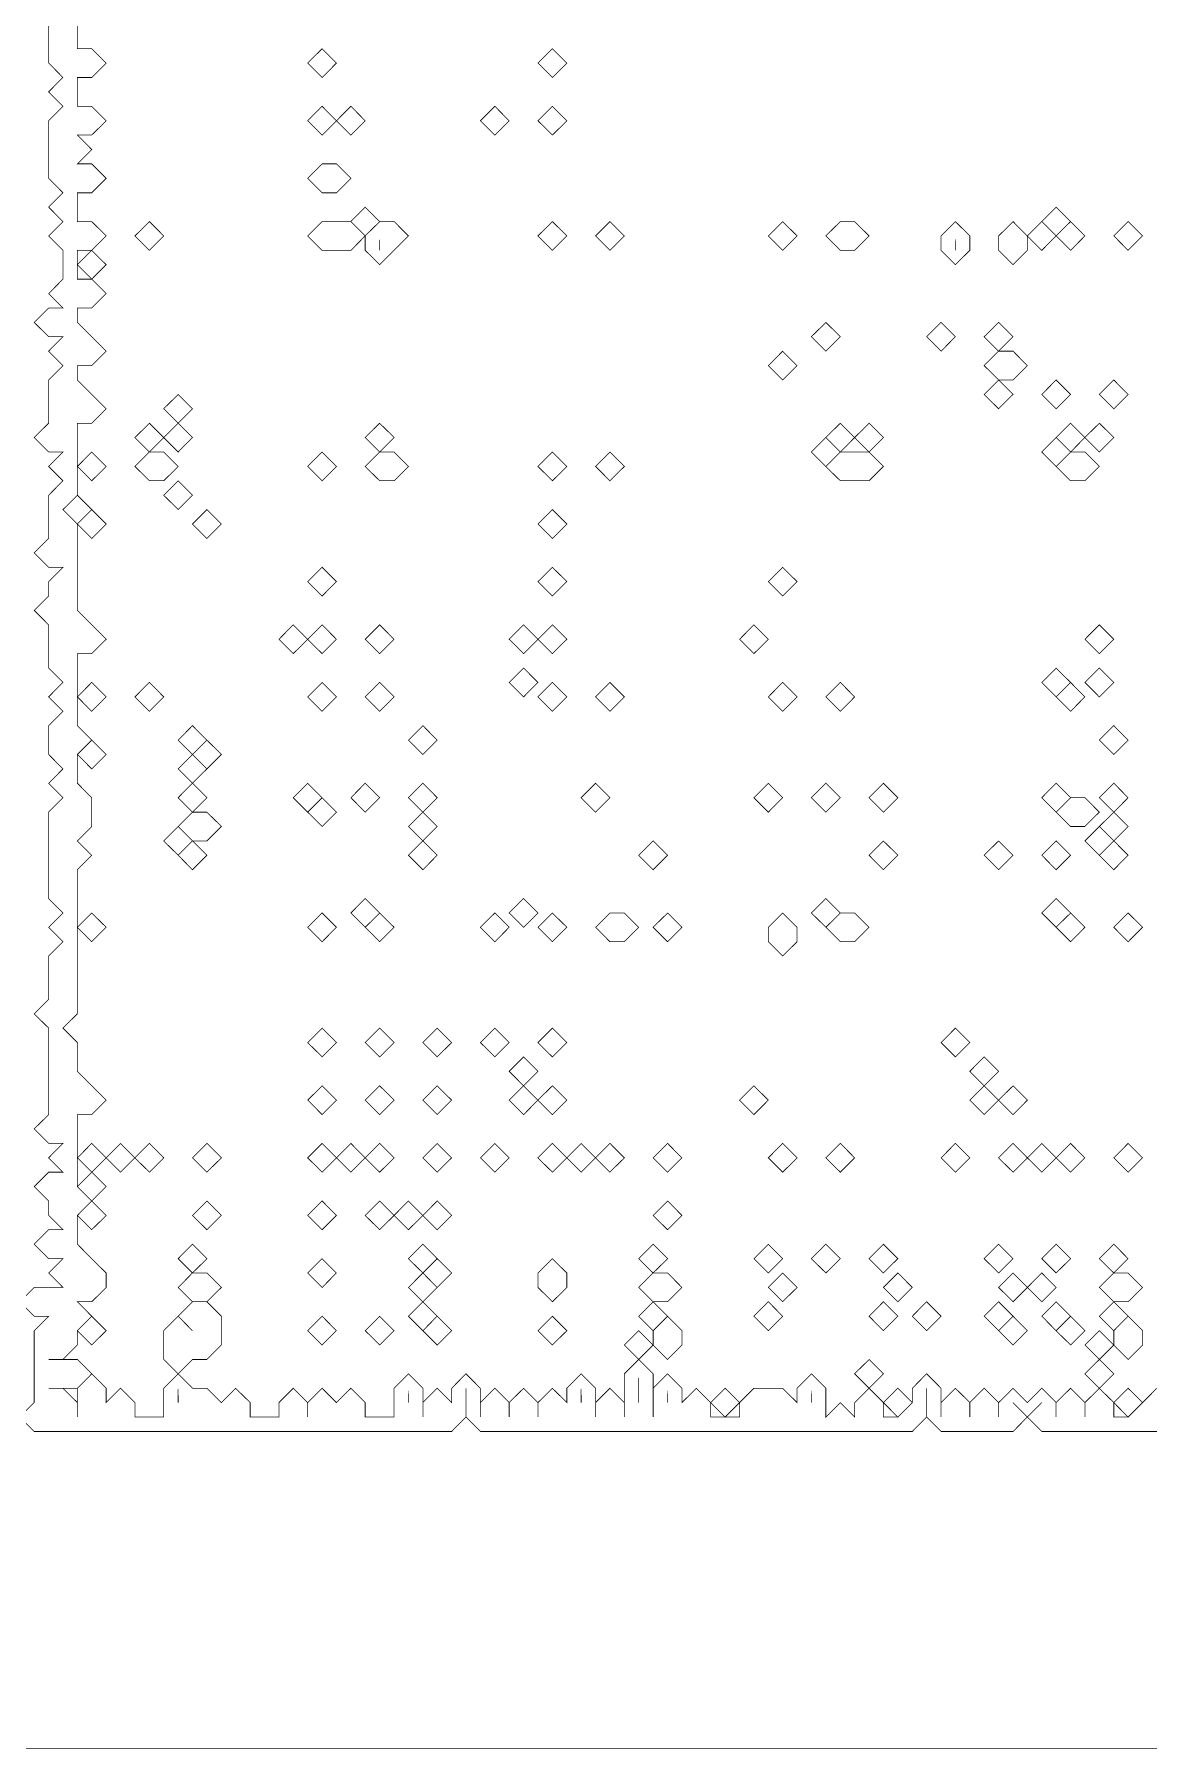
# Model space of a CAD drawing. Header units: metres. Extents: x 0 to 4936, y -4936 to 0.
# Drawn here: x 2473 to 3221, y -4936 to -3786 of the extents above; entities that cross this region are included whole.
import ezdxf

# ---------------------------------------------------------------- set-up
doc = ezdxf.new("R2010")
doc.units = ezdxf.units.M
for name, color, linetype in [('conductor', 1, 'Continuous'), ('dielectric', 8, 'Continuous'), ('substrate', 5, 'Continuous')]:
    doc.layers.add(name, color=color, linetype=linetype)

msp = doc.modelspace()

# ---------------------------------------------------------------- linework, layer by layer
at = {"layer": 'conductor', "const_width": 0.5}
msp.add_lwpolyline([(2501.5, -3776.4), (2501.5, -3786), (2501.5, -3795.7), (2511.1, -3795.7), (2520.8, -3805.3), (2511.1, -3815), (2501.5, -3815), (2501.5, -3824.6), (2501.5, -3834.3), (2511.1, -3834.3), (2520.8, -3844), (2511.1, -3853.6), (2501.5, -3853.6), (2511.1, -3863.3), (2501.5, -3872.9), (2511.1, -3872.9), (2520.8, -3882.6), (2511.1, -3892.3), (2501.5, -3892.3), (2501.5, -3901.9), (2501.5, -3911.6), (2511.1, -3911.6), (2520.8, -3921.2), (2511.1, -3930.9), (2501.5, -3930.9), (2501.5, -3940.5), (2501.5, -3950.2), (2511.1, -3950.2), (2520.8, -3959.9), (2511.1, -3969.5), (2501.5, -3969.5), (2501.5, -3979.2), (2511.1, -3988.8), (2520.8, -3998.5), (2511.1, -4008.2), (2501.5, -4008.2), (2501.5, -4017.8), (2511.1, -4027.5), (2520.8, -4037.1), (2511.1, -4046.8), (2501.5, -4046.8), (2501.5, -4056.4), (2501.5, -4066.1), (2501.5, -4075.8), (2501.5, -4085.4), (2501.5, -4095.1), (2491.8, -4104.7), (2501.5, -4114.4), (2501.5, -4124.1), (2501.5, -4133.7), (2501.5, -4143.4), (2501.5, -4153), (2501.5, -4162.7), (2501.5, -4172.3), (2511.1, -4182), (2520.8, -4191.7), (2511.1, -4201.3), (2501.5, -4201.3), (2501.5, -4211), (2501.5, -4220.6), (2501.5, -4230.3), (2501.5, -4240), (2501.5, -4249.6), (2511.1, -4259.3), (2501.5, -4268.9), (2501.5, -4278.6), (2501.5, -4288.2), (2511.1, -4297.9), (2511.1, -4307.6), (2511.1, -4317.2), (2501.5, -4326.9), (2511.1, -4336.5), (2501.5, -4346.2), (2501.5, -4355.8), (2501.5, -4365.5), (2501.5, -4375.2), (2501.5, -4384.8), (2501.5, -4394.5), (2501.5, -4404.1), (2501.5, -4413.8), (2501.5, -4423.5), (2501.5, -4433.1), (2501.5, -4442.8), (2491.8, -4452.4), (2501.5, -4462.1), (2501.5, -4471.7), (2501.5, -4481.4), (2511.1, -4491.1), (2520.8, -4500.7), (2511.1, -4510.4), (2501.5, -4510.4), (2501.5, -4520), (2501.5, -4529.7), (2501.5, -4539.4), (2501.5, -4549), (2501.5, -4558.7), (2511.1, -4568.3), (2501.5, -4578), (2501.5, -4587.6), (2501.5, -4597.3), (2511.1, -4607), (2520.8, -4616.6), (2520.8, -4626.3), (2511.1, -4635.9), (2501.5, -4635.9), (2511.1, -4645.6), (2501.5, -4655.3), (2501.5, -4664.9), (2491.8, -4674.6), (2482.2, -4674.6), (2491.8, -4674.6), (2501.5, -4674.6), (2511.1, -4684.2), (2501.5, -4693.9), (2491.8, -4693.9), (2482.2, -4693.9), (2491.8, -4693.9), (2501.5, -4703.5), (2501.5, -4713.2), (2501.5, -4703.5), (2501.5, -4693.9), (2511.1, -4684.2), (2520.8, -4693.9), (2520.8, -4703.5), (2530.4, -4693.9), (2540.1, -4703.5), (2540.1, -4713.2), (2549.8, -4713.2), (2559.4, -4713.2), (2559.4, -4703.5), (2559.4, -4693.9), (2569.1, -4684.2), (2578.7, -4693.9), (2588.4, -4693.9), (2598.1, -4703.5), (2607.7, -4693.9), (2617.4, -4703.5), (2617.4, -4713.2), (2627, -4713.2), (2636.7, -4713.2), (2636.7, -4703.5), (2646.3, -4693.9), (2656, -4703.5), (2656, -4713.2), (2656, -4703.5), (2665.7, -4693.9), (2675.3, -4703.5), (2685, -4693.9), (2694.6, -4703.5), (2694.6, -4713.2), (2704.3, -4713.2), (2714, -4713.2), (2714, -4703.5), (2714, -4693.9), (2723.6, -4684.2), (2733.3, -4693.9), (2733.3, -4703.5), (2733.3, -4713.2), (2733.3, -4703.5), (2742.9, -4693.9), (2752.6, -4703.5), (2752.6, -4693.9), (2762.2, -4684.2), (2771.9, -4693.9), (2771.9, -4703.5), (2771.9, -4713.2), (2771.9, -4703.5), (2781.6, -4693.9), (2791.2, -4703.5), (2791.2, -4713.2), (2791.2, -4703.5), (2800.9, -4693.9), (2810.5, -4703.5), (2810.5, -4713.2), (2810.5, -4703.5), (2820.2, -4693.9), (2829.9, -4703.5), (2829.9, -4693.9), (2839.5, -4684.2), (2849.2, -4693.9), (2849.2, -4703.5), (2849.2, -4713.2), (2849.2, -4703.5), (2858.8, -4693.9), (2868.5, -4703.5), (2868.5, -4713.2), (2868.5, -4703.5), (2868.5, -4693.9), (2868.5, -4684.2), (2878.1, -4674.6), (2887.8, -4684.2), (2887.8, -4693.9), (2887.8, -4703.5), (2887.8, -4713.2), (2887.8, -4703.5), (2887.8, -4693.9), (2897.5, -4684.2), (2907.1, -4693.9), (2907.1, -4703.5), (2916.8, -4693.9), (2926.4, -4703.5), (2926.4, -4713.2), (2936.1, -4713.2), (2945.8, -4713.2), (2945.8, -4703.5), (2955.4, -4693.9), (2965.1, -4693.9), (2974.7, -4693.9), (2984.4, -4703.5), (2984.4, -4693.9), (2994, -4684.2), (3003.7, -4693.9), (3003.7, -4703.5), (3003.7, -4713.2), (3013.4, -4703.5), (3023, -4713.2), (3023, -4703.5), (3032.7, -4693.9), (3042.3, -4703.5), (3042.3, -4713.2), (3052, -4713.2), (3061.7, -4703.5), (3061.7, -4693.9), (3071.3, -4684.2), (3081, -4693.9), (3081, -4703.5), (3081, -4713.2), (3081, -4703.5), (3090.6, -4693.9), (3100.3, -4703.5), (3100.3, -4713.2), (3100.3, -4703.5), (3109.9, -4693.9), (3119.6, -4703.5), (3119.6, -4713.2), (3119.6, -4703.5), (3129.3, -4693.9), (3138.9, -4703.5), (3148.6, -4693.9), (3158.2, -4703.5), (3158.2, -4713.2), (3158.2, -4703.5), (3167.9, -4693.9), (3177.5, -4703.5), (3177.5, -4713.2), (3177.5, -4703.5), (3187.2, -4693.9), (3196.9, -4703.5), (3196.9, -4713.2), (3206.5, -4713.2), (3216.2, -4703.5), (3225.8, -4693.9)], dxfattribs=at)
for points in [[(2656, -3805.3), (2665.7, -3795.7), (2675.3, -3805.3), (2665.7, -3815)], [(2810.5, -3805.3), (2820.2, -3795.7), (2829.9, -3805.3), (2820.2, -3815)], [(2656, -3844), (2665.7, -3834.3), (2675.3, -3844), (2665.7, -3853.6)], [(2675.3, -3844), (2685, -3834.3), (2694.6, -3844), (2685, -3853.6)], [(2771.9, -3844), (2781.6, -3834.3), (2791.2, -3844), (2781.6, -3853.6)], [(2810.5, -3844), (2820.2, -3834.3), (2829.9, -3844), (2820.2, -3853.6)], [(2656, -3882.6), (2665.7, -3872.9), (2675.3, -3872.9), (2685, -3882.6), (2675.3, -3892.3), (2665.7, -3892.3)], [(2685, -3911.6), (2694.6, -3901.9), (2704.3, -3911.6), (2694.6, -3921.2)], [(3148.6, -3911.6), (3158.2, -3901.9), (3167.9, -3911.6), (3158.2, -3921.2)], [(2540.1, -3921.2), (2549.8, -3911.6), (2559.4, -3921.2), (2549.8, -3930.9)], [(2656, -3921.2), (2665.7, -3911.6), (2675.3, -3911.6), (2685, -3911.6), (2694.6, -3921.2), (2685, -3930.9), (2675.3, -3930.9), (2665.7, -3930.9)], [(2694.6, -3921.2), (2704.3, -3911.6), (2714, -3911.6), (2723.6, -3921.2), (2714, -3930.9), (2704.3, -3940.5), (2694.6, -3930.9)], [(2810.5, -3921.2), (2820.2, -3911.6), (2829.9, -3921.2), (2820.2, -3930.9)], [(2849.2, -3921.2), (2858.8, -3911.6), (2868.5, -3921.2), (2858.8, -3930.9)], [(2965.1, -3921.2), (2974.7, -3911.6), (2984.4, -3921.2), (2974.7, -3930.9)], [(3003.7, -3921.2), (3013.4, -3911.6), (3023, -3911.6), (3032.7, -3921.2), (3023, -3930.9), (3013.4, -3930.9)], [(3081, -3921.2), (3090.6, -3911.6), (3100.3, -3921.2), (3100.3, -3930.9), (3090.6, -3940.5), (3081, -3930.9)], [(3119.6, -3921.2), (3129.3, -3911.6), (3138.9, -3921.2), (3138.9, -3930.9), (3129.3, -3940.5), (3119.6, -3930.9)], [(3138.9, -3921.2), (3148.6, -3911.6), (3158.2, -3921.2), (3148.6, -3930.9)], [(3158.2, -3921.2), (3167.9, -3911.6), (3177.5, -3921.2), (3167.9, -3930.9)], [(3196.9, -3921.2), (3206.5, -3911.6), (3216.2, -3921.2), (3206.5, -3930.9)], [(2501.5, -3940.5), (2511.1, -3930.9), (2520.8, -3940.5), (2511.1, -3950.2)], [(2994, -3988.8), (3003.7, -3979.2), (3013.4, -3988.8), (3003.7, -3998.5)], [(3071.3, -3988.8), (3081, -3979.2), (3090.6, -3988.8), (3081, -3998.5)], [(3109.9, -3988.8), (3119.6, -3979.2), (3129.3, -3988.8), (3119.6, -3998.5)], [(2965.1, -4008.2), (2974.7, -3998.5), (2984.4, -4008.2), (2974.7, -4017.8)], [(3109.9, -4008.2), (3119.6, -3998.5), (3129.3, -3998.5), (3138.9, -4008.2), (3129.3, -4017.8), (3119.6, -4017.8)], [(3109.9, -4027.5), (3119.6, -4017.8), (3129.3, -4027.5), (3119.6, -4037.1)], [(3148.6, -4027.5), (3158.2, -4017.8), (3167.9, -4027.5), (3158.2, -4037.1)], [(3187.2, -4027.5), (3196.9, -4017.8), (3206.5, -4027.5), (3196.9, -4037.1)], [(2559.4, -4037.1), (2569.1, -4027.5), (2578.7, -4037.1), (2569.1, -4046.8)], [(2540.1, -4056.4), (2549.8, -4046.8), (2559.4, -4056.4), (2549.8, -4066.1)], [(2559.4, -4056.4), (2569.1, -4046.8), (2578.7, -4056.4), (2569.1, -4066.1)], [(2694.6, -4056.4), (2704.3, -4046.8), (2714, -4056.4), (2704.3, -4066.1)], [(3003.7, -4056.4), (3013.4, -4046.8), (3023, -4056.4), (3013.4, -4066.1)], [(3023, -4056.4), (3032.7, -4046.8), (3042.3, -4056.4), (3032.7, -4066.1)], [(3158.2, -4056.4), (3167.9, -4046.8), (3177.5, -4056.4), (3167.9, -4066.1)], [(3177.5, -4056.4), (3187.2, -4046.8), (3196.9, -4056.4), (3187.2, -4066.1)], [(2994, -4066.1), (3003.7, -4056.4), (3013.4, -4066.1), (3003.7, -4075.8)], [(3148.6, -4066.1), (3158.2, -4056.4), (3167.9, -4066.1), (3158.2, -4075.8)], [(2501.5, -4075.8), (2511.1, -4066.1), (2520.8, -4075.8), (2511.1, -4085.4)], [(2540.1, -4075.8), (2549.8, -4066.1), (2559.4, -4066.1), (2569.1, -4075.8), (2559.4, -4085.4), (2549.8, -4085.4)], [(2656, -4075.8), (2665.7, -4066.1), (2675.3, -4075.8), (2665.7, -4085.4)], [(2694.6, -4075.8), (2704.3, -4066.1), (2714, -4066.1), (2723.6, -4075.8), (2714, -4085.4), (2704.3, -4085.4)], [(2810.5, -4075.8), (2820.2, -4066.1), (2829.9, -4075.8), (2820.2, -4085.4)], [(2849.2, -4075.8), (2858.8, -4066.1), (2868.5, -4075.8), (2858.8, -4085.4)], [(3003.7, -4075.8), (3013.4, -4066.1), (3023, -4066.1), (3032.7, -4066.1), (3042.3, -4075.8), (3032.7, -4085.4), (3023, -4085.4), (3013.4, -4085.4)], [(3158.2, -4075.8), (3167.9, -4066.1), (3177.5, -4066.1), (3187.2, -4075.8), (3177.5, -4085.4), (3167.9, -4085.4)], [(2559.4, -4095.1), (2569.1, -4085.4), (2578.7, -4095.1), (2569.1, -4104.7)], [(2491.8, -4104.7), (2501.5, -4095.1), (2511.1, -4104.7), (2501.5, -4114.4)], [(2501.5, -4114.4), (2511.1, -4104.7), (2520.8, -4114.4), (2511.1, -4124.1)], [(2578.7, -4114.4), (2588.4, -4104.7), (2598.1, -4114.4), (2588.4, -4124.1)], [(2810.5, -4114.4), (2820.2, -4104.7), (2829.9, -4114.4), (2820.2, -4124.1)], [(2656, -4153), (2665.7, -4143.4), (2675.3, -4153), (2665.7, -4162.7)], [(2810.5, -4153), (2820.2, -4143.4), (2829.9, -4153), (2820.2, -4162.7)], [(2965.1, -4153), (2974.7, -4143.4), (2984.4, -4153), (2974.7, -4162.7)], [(2636.7, -4191.7), (2646.3, -4182), (2656, -4191.7), (2646.3, -4201.3)], [(2656, -4191.7), (2665.7, -4182), (2675.3, -4191.7), (2665.7, -4201.3)], [(2694.6, -4191.7), (2704.3, -4182), (2714, -4191.7), (2704.3, -4201.3)], [(2791.2, -4191.7), (2800.9, -4182), (2810.5, -4191.7), (2800.9, -4201.3)], [(2810.5, -4191.7), (2820.2, -4182), (2829.9, -4191.7), (2820.2, -4201.3)], [(2945.8, -4191.7), (2955.4, -4182), (2965.1, -4191.7), (2955.4, -4201.3)], [(3177.5, -4191.7), (3187.2, -4182), (3196.9, -4191.7), (3187.2, -4201.3)], [(2791.2, -4220.6), (2800.9, -4211), (2810.5, -4220.6), (2800.9, -4230.3)], [(3148.6, -4220.6), (3158.2, -4211), (3167.9, -4220.6), (3158.2, -4230.3)], [(3177.5, -4220.6), (3187.2, -4211), (3196.9, -4220.6), (3187.2, -4230.3)], [(2501.5, -4230.3), (2511.1, -4220.6), (2520.8, -4230.3), (2511.1, -4240)], [(2540.1, -4230.3), (2549.8, -4220.6), (2559.4, -4230.3), (2549.8, -4240)], [(2656, -4230.3), (2665.7, -4220.6), (2675.3, -4230.3), (2665.7, -4240)], [(2694.6, -4230.3), (2704.3, -4220.6), (2714, -4230.3), (2704.3, -4240)], [(2810.5, -4230.3), (2820.2, -4220.6), (2829.9, -4230.3), (2820.2, -4240)], [(2849.2, -4230.3), (2858.8, -4220.6), (2868.5, -4230.3), (2858.8, -4240)], [(2965.1, -4230.3), (2974.7, -4220.6), (2984.4, -4230.3), (2974.7, -4240)], [(3003.7, -4230.3), (3013.4, -4220.6), (3023, -4230.3), (3013.4, -4240)], [(3158.2, -4230.3), (3167.9, -4220.6), (3177.5, -4230.3), (3167.9, -4240)], [(2569.1, -4259.3), (2578.7, -4249.6), (2588.4, -4259.3), (2578.7, -4268.9)], [(2723.6, -4259.3), (2733.3, -4249.6), (2742.9, -4259.3), (2733.3, -4268.9)], [(3187.2, -4259.3), (3196.9, -4249.6), (3206.5, -4259.3), (3196.9, -4268.9)], [(2501.5, -4268.9), (2511.1, -4259.3), (2520.8, -4268.9), (2511.1, -4278.6)], [(2578.7, -4268.9), (2588.4, -4259.3), (2598.1, -4268.9), (2588.4, -4278.6)], [(2569.1, -4278.6), (2578.7, -4268.9), (2588.4, -4278.6), (2578.7, -4288.2)], [(2569.1, -4297.9), (2578.7, -4288.2), (2588.4, -4297.9), (2578.7, -4307.6)], [(2646.3, -4297.9), (2656, -4288.2), (2665.7, -4297.9), (2656, -4307.6)], [(2685, -4297.9), (2694.6, -4288.2), (2704.3, -4297.9), (2694.6, -4307.6)], [(2723.6, -4297.9), (2733.3, -4288.2), (2742.9, -4297.9), (2733.3, -4307.6)], [(2839.5, -4297.9), (2849.2, -4288.2), (2858.8, -4297.9), (2849.2, -4307.6)], [(2955.4, -4297.9), (2965.1, -4288.2), (2974.7, -4297.9), (2965.1, -4307.6)], [(2994, -4297.9), (3003.7, -4288.2), (3013.4, -4297.9), (3003.7, -4307.6)], [(3032.7, -4297.9), (3042.3, -4288.2), (3052, -4297.9), (3042.3, -4307.6)], [(3148.6, -4297.9), (3158.2, -4288.2), (3167.9, -4297.9), (3158.2, -4307.6)], [(3187.2, -4297.9), (3196.9, -4288.2), (3206.5, -4297.9), (3196.9, -4307.6)], [(2656, -4307.6), (2665.7, -4297.9), (2675.3, -4307.6), (2665.7, -4317.2)], [(3158.2, -4307.6), (3167.9, -4297.9), (3177.5, -4297.9), (3187.2, -4307.6), (3177.5, -4317.2), (3167.9, -4317.2)], [(2569.1, -4317.2), (2578.7, -4307.6), (2588.4, -4307.6), (2598.1, -4317.2), (2588.4, -4326.9), (2578.7, -4326.9)], [(2723.6, -4317.2), (2733.3, -4307.6), (2742.9, -4317.2), (2733.3, -4326.9)], [(3187.2, -4317.2), (3196.9, -4307.6), (3206.5, -4317.2), (3196.9, -4326.9)], [(2559.4, -4326.9), (2569.1, -4317.2), (2578.7, -4326.9), (2569.1, -4336.5)], [(3177.5, -4326.9), (3187.2, -4317.2), (3196.9, -4326.9), (3187.2, -4336.5)], [(2569.1, -4336.5), (2578.7, -4326.9), (2588.4, -4336.5), (2578.7, -4346.2)], [(2723.6, -4336.5), (2733.3, -4326.9), (2742.9, -4336.5), (2733.3, -4346.2)], [(2878.1, -4336.5), (2887.8, -4326.9), (2897.5, -4336.5), (2887.8, -4346.2)], [(3032.7, -4336.5), (3042.3, -4326.9), (3052, -4336.5), (3042.3, -4346.2)], [(3109.9, -4336.5), (3119.6, -4326.9), (3129.3, -4336.5), (3119.6, -4346.2)], [(3148.6, -4336.5), (3158.2, -4326.9), (3167.9, -4336.5), (3158.2, -4346.2)], [(3187.2, -4336.5), (3196.9, -4326.9), (3206.5, -4336.5), (3196.9, -4346.2)], [(2685, -4375.2), (2694.6, -4365.5), (2704.3, -4375.2), (2694.6, -4384.8)], [(2791.2, -4375.2), (2800.9, -4365.5), (2810.5, -4375.2), (2800.9, -4384.8)], [(2994, -4375.2), (3003.7, -4365.5), (3013.4, -4375.2), (3003.7, -4384.8)], [(3148.6, -4375.2), (3158.2, -4365.5), (3167.9, -4375.2), (3158.2, -4384.8)], [(2501.5, -4384.8), (2511.1, -4375.2), (2520.8, -4384.8), (2511.1, -4394.5)], [(2656, -4384.8), (2665.7, -4375.2), (2675.3, -4384.8), (2665.7, -4394.5)], [(2694.6, -4384.8), (2704.3, -4375.2), (2714, -4384.8), (2704.3, -4394.5)], [(2771.9, -4384.8), (2781.6, -4375.2), (2791.2, -4384.8), (2781.6, -4394.5)], [(2810.5, -4384.8), (2820.2, -4375.2), (2829.9, -4384.8), (2820.2, -4394.5)], [(2849.2, -4384.8), (2858.8, -4375.2), (2868.5, -4375.2), (2878.1, -4384.8), (2868.5, -4394.5), (2858.8, -4394.5)], [(2887.8, -4384.8), (2897.5, -4375.2), (2907.1, -4384.8), (2897.5, -4394.5)], [(2965.1, -4384.8), (2974.7, -4375.2), (2984.4, -4384.8), (2984.4, -4394.5), (2974.7, -4404.1), (2965.1, -4394.5)], [(3003.7, -4384.8), (3013.4, -4375.2), (3023, -4375.2), (3032.7, -4384.8), (3023, -4394.5), (3013.4, -4394.5)], [(3158.2, -4384.8), (3167.9, -4375.2), (3177.5, -4384.8), (3167.9, -4394.5)], [(3196.9, -4384.8), (3206.5, -4375.2), (3216.2, -4384.8), (3206.5, -4394.5)], [(2656, -4462.1), (2665.7, -4452.4), (2675.3, -4462.1), (2665.7, -4471.7)], [(2694.6, -4462.1), (2704.3, -4452.4), (2714, -4462.1), (2704.3, -4471.7)], [(2733.3, -4462.1), (2742.9, -4452.4), (2752.6, -4462.1), (2742.9, -4471.7)], [(2771.9, -4462.1), (2781.6, -4452.4), (2791.2, -4462.1), (2781.6, -4471.7)], [(2810.5, -4462.1), (2820.2, -4452.4), (2829.9, -4462.1), (2820.2, -4471.7)], [(3081, -4462.1), (3090.6, -4452.4), (3100.3, -4462.1), (3090.6, -4471.7)], [(2791.2, -4481.4), (2800.9, -4471.7), (2810.5, -4481.4), (2800.9, -4491.1)], [(3100.3, -4481.4), (3109.9, -4471.7), (3119.6, -4481.4), (3109.9, -4491.1)], [(2656, -4500.7), (2665.7, -4491.1), (2675.3, -4500.7), (2665.7, -4510.4)], [(2694.6, -4500.7), (2704.3, -4491.1), (2714, -4500.7), (2704.3, -4510.4)], [(2733.3, -4500.7), (2742.9, -4491.1), (2752.6, -4500.7), (2742.9, -4510.4)], [(2791.2, -4500.7), (2800.9, -4491.1), (2810.5, -4500.7), (2800.9, -4510.4)], [(2810.5, -4500.7), (2820.2, -4491.1), (2829.9, -4500.7), (2820.2, -4510.4)], [(2945.8, -4500.7), (2955.4, -4491.1), (2965.1, -4500.7), (2955.4, -4510.4)], [(3100.3, -4500.7), (3109.9, -4491.1), (3119.6, -4500.7), (3109.9, -4510.4)], [(3119.6, -4500.7), (3129.3, -4491.1), (3138.9, -4500.7), (3129.3, -4510.4)], [(2501.5, -4539.4), (2511.1, -4529.7), (2520.8, -4539.4), (2511.1, -4549)], [(2520.8, -4539.4), (2530.4, -4529.7), (2540.1, -4539.4), (2530.4, -4549)], [(2540.1, -4539.4), (2549.8, -4529.7), (2559.4, -4539.4), (2549.8, -4549)], [(2578.7, -4539.4), (2588.4, -4529.7), (2598.1, -4539.4), (2588.4, -4549)], [(2656, -4539.4), (2665.7, -4529.7), (2675.3, -4539.4), (2665.7, -4549)], [(2675.3, -4539.4), (2685, -4529.7), (2694.6, -4539.4), (2685, -4549)], [(2694.6, -4539.4), (2704.3, -4529.7), (2714, -4539.4), (2704.3, -4549)], [(2733.3, -4539.4), (2742.9, -4529.7), (2752.6, -4539.4), (2742.9, -4549)], [(2771.9, -4539.4), (2781.6, -4529.7), (2791.2, -4539.4), (2781.6, -4549)], [(2810.5, -4539.4), (2820.2, -4529.7), (2829.9, -4539.4), (2820.2, -4549)], [(2829.9, -4539.4), (2839.5, -4529.7), (2849.2, -4539.4), (2839.5, -4549)], [(2849.2, -4539.4), (2858.8, -4529.7), (2868.5, -4539.4), (2858.8, -4549)], [(2887.8, -4539.4), (2897.5, -4529.7), (2907.1, -4539.4), (2897.5, -4549)], [(2965.1, -4539.4), (2974.7, -4529.7), (2984.4, -4539.4), (2974.7, -4549)], [(3003.7, -4539.4), (3013.4, -4529.7), (3023, -4539.4), (3013.4, -4549)], [(3081, -4539.4), (3090.6, -4529.7), (3100.3, -4539.4), (3090.6, -4549)], [(3119.6, -4539.4), (3129.3, -4529.7), (3138.9, -4539.4), (3129.3, -4549)], [(3138.9, -4539.4), (3148.6, -4529.7), (3158.2, -4539.4), (3148.6, -4549)], [(3158.2, -4539.4), (3167.9, -4529.7), (3177.5, -4539.4), (3167.9, -4549)], [(3196.9, -4539.4), (3206.5, -4529.7), (3216.2, -4539.4), (3206.5, -4549)], [(2501.5, -4558.7), (2511.1, -4549), (2520.8, -4558.7), (2511.1, -4568.3)], [(2501.5, -4578), (2511.1, -4568.3), (2520.8, -4578), (2511.1, -4587.6)], [(2578.7, -4578), (2588.4, -4568.3), (2598.1, -4578), (2588.4, -4587.6)], [(2656, -4578), (2665.7, -4568.3), (2675.3, -4578), (2665.7, -4587.6)], [(2694.6, -4578), (2704.3, -4568.3), (2714, -4578), (2704.3, -4587.6)], [(2714, -4578), (2723.6, -4568.3), (2733.3, -4578), (2723.6, -4587.6)], [(2733.3, -4578), (2742.9, -4568.3), (2752.6, -4578), (2742.9, -4587.6)], [(2887.8, -4578), (2897.5, -4568.3), (2907.1, -4578), (2897.5, -4587.6)], [(2569.1, -4607), (2578.7, -4597.3), (2588.4, -4607), (2578.7, -4616.6)], [(2723.6, -4607), (2733.3, -4597.3), (2742.9, -4607), (2733.3, -4616.6)], [(2878.1, -4607), (2887.8, -4597.3), (2897.5, -4607), (2887.8, -4616.6)], [(2955.4, -4607), (2965.1, -4597.3), (2974.7, -4607), (2965.1, -4616.6)], [(2994, -4607), (3003.7, -4597.3), (3013.4, -4607), (3003.7, -4616.6)], [(3032.7, -4607), (3042.3, -4597.3), (3052, -4607), (3042.3, -4616.6)], [(3109.9, -4607), (3119.6, -4597.3), (3129.3, -4607), (3119.6, -4616.6)], [(3148.6, -4607), (3158.2, -4597.3), (3167.9, -4607), (3158.2, -4616.6)], [(3187.2, -4607), (3196.9, -4597.3), (3206.5, -4607), (3196.9, -4616.6)], [(2656, -4616.6), (2665.7, -4607), (2675.3, -4616.6), (2665.7, -4626.3)], [(2733.3, -4616.6), (2742.9, -4607), (2752.6, -4616.6), (2742.9, -4626.3)], [(2810.5, -4616.6), (2820.2, -4607), (2829.9, -4616.6), (2829.9, -4626.3), (2820.2, -4635.9), (2810.5, -4626.3)], [(2569.1, -4626.3), (2578.7, -4616.6), (2588.4, -4616.6), (2598.1, -4626.3), (2588.4, -4635.9), (2578.7, -4635.9)], [(2723.6, -4626.3), (2733.3, -4616.6), (2742.9, -4626.3), (2733.3, -4635.9)], [(2878.1, -4626.3), (2887.8, -4616.6), (2897.5, -4616.6), (2907.1, -4626.3), (2897.5, -4635.9), (2887.8, -4635.9)], [(2965.1, -4626.3), (2974.7, -4616.6), (2984.4, -4626.3), (2974.7, -4635.9)], [(3042.3, -4626.3), (3052, -4616.6), (3061.7, -4626.3), (3052, -4635.9)], [(3119.6, -4626.3), (3129.3, -4616.6), (3138.9, -4626.3), (3129.3, -4635.9)], [(3138.9, -4626.3), (3148.6, -4616.6), (3158.2, -4626.3), (3148.6, -4635.9)], [(3187.2, -4626.3), (3196.9, -4616.6), (3206.5, -4616.6), (3216.2, -4626.3), (3206.5, -4635.9), (3196.9, -4635.9)], [(2569.1, -4645.6), (2578.7, -4635.9), (2588.4, -4635.9), (2598.1, -4645.6), (2598.1, -4655.3), (2598.1, -4664.9), (2588.4, -4674.6), (2578.7, -4674.6), (2569.1, -4684.2), (2559.4, -4674.6), (2559.4, -4664.9), (2559.4, -4655.3), (2569.1, -4645.6), (2578.7, -4655.3)], [(2723.6, -4645.6), (2733.3, -4635.9), (2742.9, -4645.6), (2733.3, -4655.3)], [(2878.1, -4645.6), (2887.8, -4635.9), (2897.5, -4645.6), (2887.8, -4655.3)], [(2955.4, -4645.6), (2965.1, -4635.9), (2974.7, -4645.6), (2965.1, -4655.3)], [(3032.7, -4645.6), (3042.3, -4635.9), (3052, -4645.6), (3042.3, -4655.3)], [(3061.7, -4645.6), (3071.3, -4635.9), (3081, -4645.6), (3071.3, -4655.3)], [(3109.9, -4645.6), (3119.6, -4635.9), (3129.3, -4645.6), (3119.6, -4655.3)], [(3148.6, -4645.6), (3158.2, -4635.9), (3167.9, -4645.6), (3158.2, -4655.3)], [(3187.2, -4645.6), (3196.9, -4635.9), (3206.5, -4645.6), (3196.9, -4655.3)], [(2501.5, -4655.3), (2511.1, -4645.6), (2520.8, -4655.3), (2511.1, -4664.9)], [(2656, -4655.3), (2665.7, -4645.6), (2675.3, -4655.3), (2665.7, -4664.9)], [(2694.6, -4655.3), (2704.3, -4645.6), (2714, -4655.3), (2704.3, -4664.9)], [(2733.3, -4655.3), (2742.9, -4645.6), (2752.6, -4655.3), (2742.9, -4664.9)], [(2810.5, -4655.3), (2820.2, -4645.6), (2829.9, -4655.3), (2820.2, -4664.9)], [(2868.5, -4664.9), (2878.1, -4655.3), (2887.8, -4664.9), (2878.1, -4674.6)], [(2887.8, -4655.3), (2897.5, -4645.6), (2907.1, -4655.3), (2907.1, -4664.9), (2897.5, -4674.6), (2887.8, -4664.9)], [(3119.6, -4655.3), (3129.3, -4645.6), (3138.9, -4655.3), (3129.3, -4664.9)], [(3158.2, -4655.3), (3167.9, -4645.6), (3177.5, -4655.3), (3167.9, -4664.9)], [(3177.5, -4664.9), (3187.2, -4655.3), (3196.9, -4664.9), (3187.2, -4674.6)], [(3196.9, -4655.3), (3206.5, -4645.6), (3216.2, -4655.3), (3216.2, -4664.9), (3206.5, -4674.6), (3196.9, -4664.9)], [(3023, -4684.2), (3032.7, -4674.6), (3042.3, -4684.2), (3032.7, -4693.9)], [(3177.5, -4684.2), (3187.2, -4674.6), (3196.9, -4684.2), (3187.2, -4693.9)], [(2926.4, -4703.5), (2936.1, -4693.9), (2945.8, -4703.5), (2936.1, -4713.2)], [(3042.3, -4703.5), (3052, -4693.9), (3061.7, -4703.5), (3052, -4713.2)], [(3196.9, -4703.5), (3206.5, -4693.9), (3216.2, -4703.5), (3206.5, -4713.2)], [(2578.7, -4713.2)], [(2965.1, -4713.2)]]:
    msp.add_lwpolyline(points, close=True, dxfattribs=at)
at = {"layer": 'dielectric', "const_width": 0.5}
for points in [[(2491.8, -3940.5)], [(3138.9, -4713.2)]]:
    msp.add_lwpolyline(points, close=True, dxfattribs=at)
at = {"layer": 'substrate', "const_width": 0.5}
for points in [[(3225.8, -4722.9), (3216.2, -4722.9), (3206.5, -4722.9), (3196.9, -4722.9), (3187.2, -4722.9), (3177.5, -4722.9), (3167.9, -4722.9), (3158.2, -4722.9), (3148.6, -4722.9), (3138.9, -4713.2), (3148.6, -4703.5), (3138.9, -4713.2), (3129.3, -4703.5), (3138.9, -4713.2), (3129.3, -4722.9), (3119.6, -4722.9), (3109.9, -4722.9), (3100.3, -4722.9), (3090.6, -4722.9), (3081, -4722.9), (3071.3, -4713.2), (3071.3, -4703.5), (3071.3, -4693.9), (3071.3, -4703.5), (3071.3, -4713.2), (3061.7, -4722.9), (3052, -4722.9), (3042.3, -4722.9), (3032.7, -4722.9), (3023, -4722.9), (3013.4, -4722.9), (3003.7, -4722.9), (2994, -4722.9), (2984.4, -4722.9), (2974.7, -4722.9), (2965.1, -4722.9), (2955.4, -4722.9), (2945.8, -4722.9), (2936.1, -4722.9), (2926.4, -4722.9), (2916.8, -4722.9), (2907.1, -4722.9), (2897.5, -4722.9), (2887.8, -4722.9), (2878.1, -4722.9), (2868.5, -4722.9), (2858.8, -4722.9), (2849.2, -4722.9), (2839.5, -4722.9), (2829.9, -4722.9), (2820.2, -4722.9), (2810.5, -4722.9), (2800.9, -4722.9), (2791.2, -4722.9), (2781.6, -4722.9), (2771.9, -4722.9), (2762.2, -4713.2), (2762.2, -4703.5), (2762.2, -4693.9), (2762.2, -4703.5), (2762.2, -4713.2), (2752.6, -4722.9), (2742.9, -4722.9), (2733.3, -4722.9), (2723.6, -4722.9), (2714, -4722.9), (2704.3, -4722.9), (2694.6, -4722.9), (2685, -4722.9), (2675.3, -4722.9), (2665.7, -4722.9), (2656, -4722.9), (2646.3, -4722.9), (2636.7, -4722.9), (2627, -4722.9), (2617.4, -4722.9), (2607.7, -4722.9), (2598.1, -4722.9), (2588.4, -4722.9), (2578.7, -4722.9), (2569.1, -4722.9), (2559.4, -4722.9), (2549.8, -4722.9), (2540.1, -4722.9), (2530.4, -4722.9), (2520.8, -4722.9), (2511.1, -4722.9), (2501.5, -4722.9), (2491.8, -4722.9), (2482.2, -4722.9), (2472.5, -4722.9), (2462.8, -4713.2), (2472.5, -4703.5), (2472.5, -4693.9), (2472.5, -4684.2), (2472.5, -4674.6), (2472.5, -4664.9), (2472.5, -4655.3), (2482.2, -4645.6), (2472.5, -4645.6), (2462.8, -4635.9), (2472.5, -4626.3), (2482.2, -4626.3), (2491.8, -4626.3), (2482.2, -4616.6), (2491.8, -4607), (2482.2, -4607), (2472.5, -4597.3), (2482.2, -4587.6), (2491.8, -4587.6), (2482.2, -4578), (2482.2, -4568.3), (2472.5, -4558.7), (2482.2, -4549), (2491.8, -4549), (2482.2, -4539.4), (2491.8, -4529.7), (2482.2, -4529.7), (2472.5, -4520), (2482.2, -4510.4), (2482.2, -4500.7), (2482.2, -4491.1), (2482.2, -4481.4), (2482.2, -4471.7), (2482.2, -4462.1), (2482.2, -4452.4), (2472.5, -4442.8), (2482.2, -4433.1), (2482.2, -4423.5), (2482.2, -4413.8), (2482.2, -4404.1), (2491.8, -4394.5), (2482.2, -4384.8), (2491.8, -4375.2), (2482.2, -4365.5), (2482.2, -4355.8), (2482.2, -4346.2), (2482.2, -4336.5), (2482.2, -4326.9), (2482.2, -4317.2), (2482.2, -4307.6), (2491.8, -4297.9), (2482.2, -4288.2), (2491.8, -4278.6), (2482.2, -4268.9), (2482.2, -4259.3), (2482.2, -4249.6), (2491.8, -4240), (2482.2, -4230.3), (2491.8, -4220.6), (2482.2, -4211), (2482.2, -4201.3), (2482.2, -4191.7), (2482.2, -4182), (2472.5, -4172.3), (2482.2, -4162.7), (2482.2, -4153), (2491.8, -4143.4), (2482.2, -4143.4), (2472.5, -4133.7), (2482.2, -4124.1), (2482.2, -4114.4), (2482.2, -4104.7), (2482.2, -4095.1), (2491.8, -4085.4), (2482.2, -4075.8), (2491.8, -4066.1), (2482.2, -4066.1), (2472.5, -4056.4), (2482.2, -4046.8), (2482.2, -4037.1), (2482.2, -4027.5), (2482.2, -4017.8), (2491.8, -4008.2), (2482.2, -3998.5), (2491.8, -3988.8), (2482.2, -3988.8), (2472.5, -3979.2), (2482.2, -3969.5), (2491.8, -3969.5), (2482.2, -3959.9), (2491.8, -3950.2), (2491.8, -3940.5), (2491.8, -3930.9), (2482.2, -3921.2), (2491.8, -3911.6), (2482.2, -3901.9), (2491.8, -3892.3), (2482.2, -3882.6), (2482.2, -3872.9), (2482.2, -3863.3), (2482.2, -3853.6), (2482.2, -3844), (2491.8, -3834.3), (2482.2, -3824.6), (2491.8, -3815), (2482.2, -3805.3), (2482.2, -3795.7), (2482.2, -3786), (2482.2, -3776.4)], [(2462.8, -4935.3), (2472.5, -4935.3), (2482.2, -4935.3), (2491.8, -4935.3), (2501.5, -4935.3), (2511.1, -4935.3), (2520.8, -4935.3), (2530.4, -4935.3), (2540.1, -4935.3), (2549.8, -4935.3), (2559.4, -4935.3), (2569.1, -4935.3), (2578.7, -4935.3), (2588.4, -4935.3), (2598.1, -4935.3), (2607.7, -4935.3), (2617.4, -4935.3), (2627, -4935.3), (2636.7, -4935.3), (2646.3, -4935.3), (2656, -4935.3), (2665.7, -4935.3), (2675.3, -4935.3), (2685, -4935.3), (2694.6, -4935.3), (2704.3, -4935.3), (2714, -4935.3), (2723.6, -4935.3), (2733.3, -4935.3), (2742.9, -4935.3), (2752.6, -4935.3), (2762.2, -4935.3), (2771.9, -4935.3), (2781.6, -4935.3), (2791.2, -4935.3), (2800.9, -4935.3), (2810.5, -4935.3), (2820.2, -4935.3), (2829.9, -4935.3), (2839.5, -4935.3), (2849.2, -4935.3), (2858.8, -4935.3), (2868.5, -4935.3), (2878.1, -4935.3), (2887.8, -4935.3), (2897.5, -4935.3), (2907.1, -4935.3), (2916.8, -4935.3), (2926.4, -4935.3), (2936.1, -4935.3), (2945.8, -4935.3), (2955.4, -4935.3), (2965.1, -4935.3), (2974.7, -4935.3), (2984.4, -4935.3), (2994, -4935.3), (3003.7, -4935.3), (3013.4, -4935.3), (3023, -4935.3), (3032.7, -4935.3), (3042.3, -4935.3), (3052, -4935.3), (3061.7, -4935.3), (3071.3, -4935.3), (3081, -4935.3), (3090.6, -4935.3), (3100.3, -4935.3), (3109.9, -4935.3), (3119.6, -4935.3), (3129.3, -4935.3), (3138.9, -4935.3), (3148.6, -4935.3), (3158.2, -4935.3), (3167.9, -4935.3), (3177.5, -4935.3), (3187.2, -4935.3), (3196.9, -4935.3), (3206.5, -4935.3), (3216.2, -4935.3), (3225.8, -4935.3)]]:
    msp.add_lwpolyline(points, dxfattribs=at)
for points in [[(2511.1, -3805.3)], [(2665.7, -3805.3)], [(2820.2, -3805.3)], [(2511.1, -3844)], [(2665.7, -3844)], [(2685, -3844)], [(2781.6, -3844)], [(2820.2, -3844)], [(2511.1, -3882.6)], [(2665.7, -3882.6)], [(2511.1, -3921.2)], [(2549.8, -3921.2)], [(2665.7, -3921.2)], [(2685, -3921.2)], [(2704.3, -3921.2), (2704.3, -3930.9)], [(2820.2, -3921.2)], [(2858.8, -3921.2)], [(2974.7, -3921.2)], [(3013.4, -3921.2)], [(3090.6, -3921.2), (3090.6, -3930.9)], [(3129.3, -3921.2)], [(3148.6, -3921.2)], [(3167.9, -3921.2)], [(3206.5, -3921.2)], [(2511.1, -3940.5)], [(2511.1, -3959.9)], [(2511.1, -3998.5)], [(2511.1, -4037.1)], [(2511.1, -4075.8)], [(2549.8, -4075.8)], [(2665.7, -4075.8)], [(2704.3, -4075.8)], [(2820.2, -4075.8)], [(2858.8, -4075.8)], [(3013.4, -4075.8)], [(3167.9, -4075.8)], [(2511.1, -4114.4)], [(2588.4, -4114.4)], [(2820.2, -4114.4)], [(2665.7, -4153)], [(2820.2, -4153)], [(2974.7, -4153)], [(2511.1, -4191.7)], [(2665.7, -4191.7)], [(2704.3, -4191.7)], [(2820.2, -4191.7)], [(2511.1, -4230.3)], [(2549.8, -4230.3)], [(2665.7, -4230.3)], [(2704.3, -4230.3)], [(2800.9, -4220.6)], [(2820.2, -4230.3)], [(2858.8, -4230.3)], [(2974.7, -4230.3)], [(3013.4, -4230.3)], [(3167.9, -4230.3)], [(3187.2, -4220.6)], [(2511.1, -4268.9)], [(2588.4, -4268.9)], [(2665.7, -4307.6)], [(2800.9, -4375.2)], [(2511.1, -4384.8)], [(2665.7, -4384.8)], [(2704.3, -4384.8)], [(2781.6, -4384.8)], [(2820.2, -4384.8)], [(2858.8, -4384.8)], [(2897.5, -4384.8)], [(2974.7, -4384.8)], [(3013.4, -4384.8)], [(3167.9, -4384.8)], [(3206.5, -4384.8)], [(2665.7, -4462.1)], [(2704.3, -4462.1)], [(2742.9, -4462.1)], [(2781.6, -4462.1)], [(2820.2, -4462.1)], [(2511.1, -4500.7)], [(2665.7, -4500.7)], [(2704.3, -4500.7)], [(2742.9, -4500.7)], [(2820.2, -4500.7)], [(3129.3, -4500.7)], [(2511.1, -4539.4)], [(2530.4, -4539.4)], [(2549.8, -4539.4)], [(2588.4, -4539.4)], [(2665.7, -4539.4)], [(2685, -4539.4)], [(2704.3, -4539.4)], [(2742.9, -4539.4)], [(2781.6, -4539.4)], [(2820.2, -4539.4)], [(2839.5, -4539.4)], [(2858.8, -4539.4)], [(2897.5, -4539.4)], [(2974.7, -4539.4)], [(3013.4, -4539.4)], [(3090.6, -4539.4)], [(3129.3, -4539.4)], [(3148.6, -4539.4)], [(3167.9, -4539.4)], [(3206.5, -4539.4)], [(2511.1, -4558.7)], [(2511.1, -4578)], [(2588.4, -4578)], [(2665.7, -4578)], [(2704.3, -4578)], [(2723.6, -4578)], [(2742.9, -4578)], [(2897.5, -4578)], [(2511.1, -4616.6)], [(2665.7, -4616.6)], [(2742.9, -4616.6)], [(2820.2, -4616.6)], [(3148.6, -4626.3)], [(2511.1, -4655.3)], [(2569.1, -4655.3)], [(2588.4, -4655.3)], [(2665.7, -4655.3)], [(2704.3, -4655.3)], [(2742.9, -4655.3)], [(2820.2, -4655.3)], [(2897.5, -4655.3)], [(3071.3, -4645.6)], [(3129.3, -4655.3)], [(3167.9, -4655.3)], [(3206.5, -4655.3)], [(2569.1, -4674.6)], [(2491.8, -4684.2)], [(2878.1, -4684.2), (2878.1, -4693.9), (2878.1, -4703.5), (2878.1, -4693.9)], [(3032.7, -4684.2)], [(3187.2, -4684.2)], [(2511.1, -4693.9)], [(2569.1, -4693.9), (2569.1, -4703.5)], [(2723.6, -4693.9), (2723.6, -4703.5)], [(2839.5, -4693.9), (2839.5, -4703.5)], [(2897.5, -4693.9), (2897.5, -4703.5)], [(2994, -4693.9), (2994, -4703.5)], [(2491.8, -4703.5)], [(2530.4, -4703.5)], [(2588.4, -4703.5)], [(2607.7, -4703.5)], [(2646.3, -4703.5)], [(2685, -4703.5)], [(2742.9, -4703.5)], [(2781.6, -4703.5)], [(2800.9, -4703.5)], [(2820.2, -4703.5)], [(2858.8, -4703.5)], [(2916.8, -4703.5)], [(2936.1, -4703.5)], [(2955.4, -4703.5)], [(2974.7, -4703.5)], [(3032.7, -4703.5)], [(3052, -4703.5)], [(3090.6, -4703.5)], [(3109.9, -4703.5)], [(3167.9, -4703.5)], [(3187.2, -4703.5)], [(3206.5, -4703.5)]]:
    msp.add_lwpolyline(points, close=True, dxfattribs=at)

doc.saveas('drawing.dxf')
